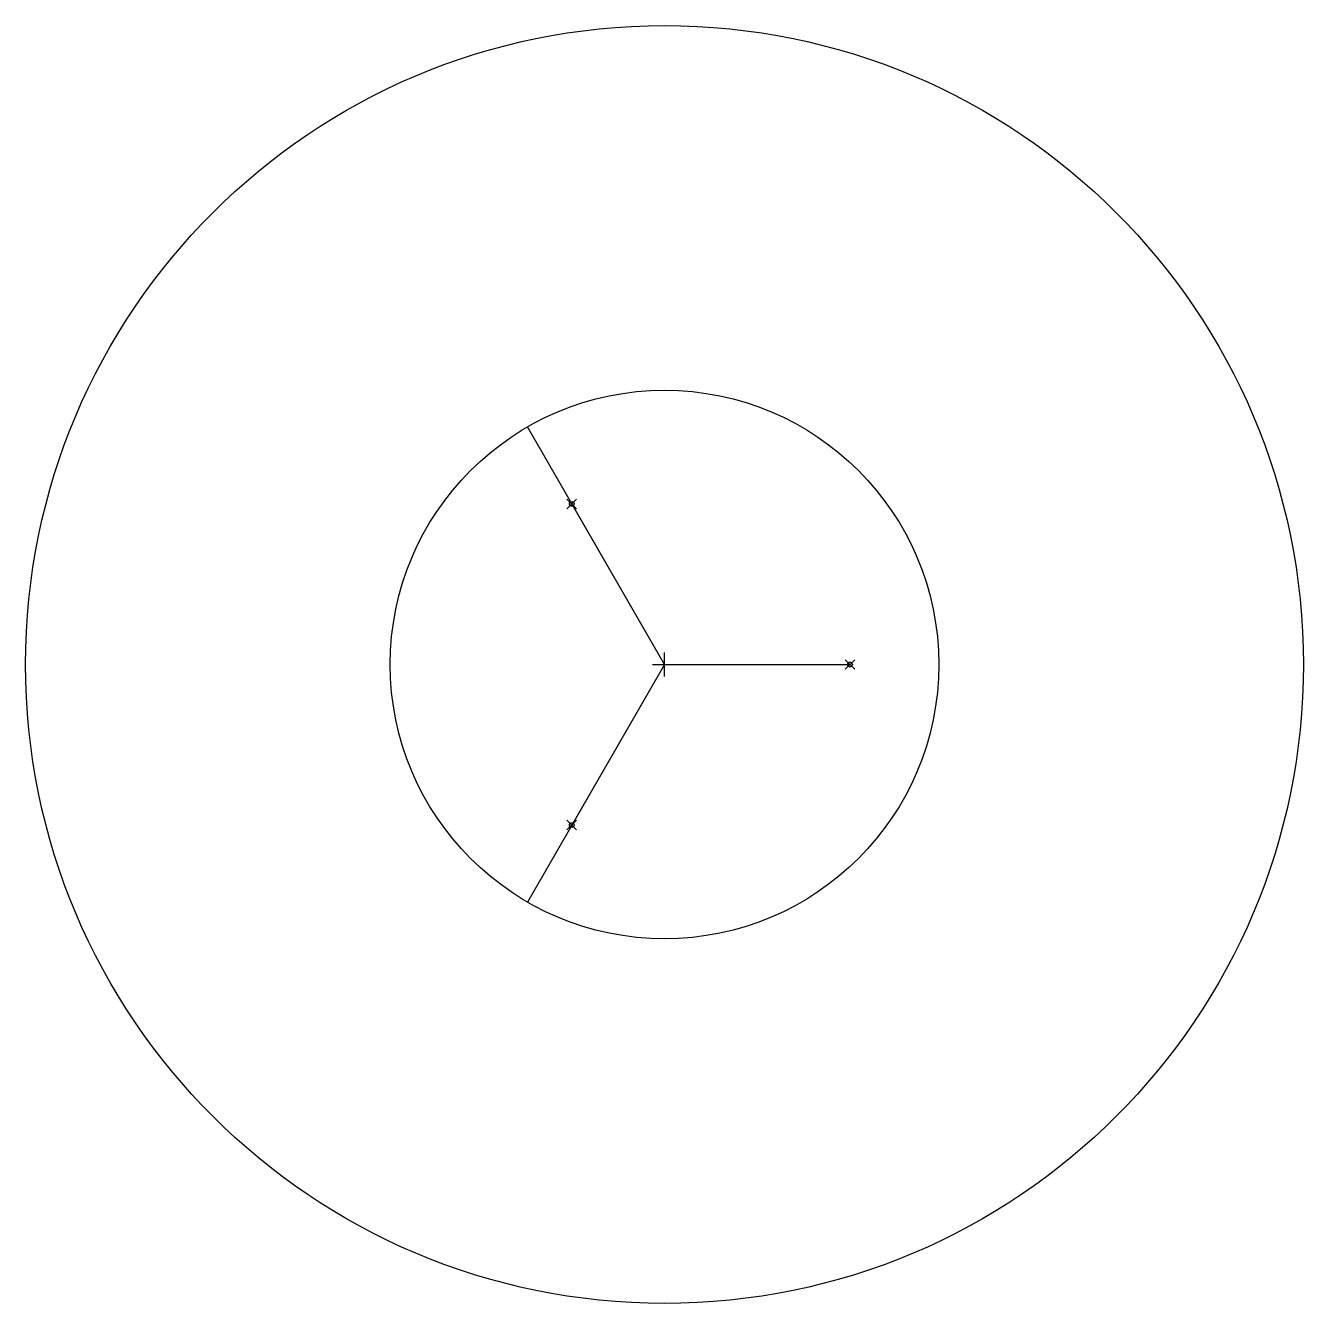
# Model space of a CAD drawing. Header units: millimetres. Extents: x 167 to 433, y 167 to 433.
import ezdxf

# ---------------------------------------------------------------- set-up
doc = ezdxf.new("R2010")
doc.units = ezdxf.units.MM
doc.header["$PDMODE"] = 35

msp = doc.modelspace()

# ---------------------------------------------------------------- linework, layer by layer
for p, q in [((300, 300), (271.45, 349.45)), ((300, 300), (280.7, 333.43)), ((300, 297.5), (300, 302.5)), ((300, 300), (271.45, 250.55)), ((300, 300), (280.7, 266.57)), ((297.5, 300), (302.5, 300)), ((300, 300), (338.6, 300))]:
    msp.add_line(p, q)
for radius in [133, 57.1]:
    msp.add_circle((300, 300), radius)
for p in [(280.7, 333.43), (338.6, 300), (280.7, 266.57)]:
    msp.add_point(p)

doc.saveas('drawing.dxf')
